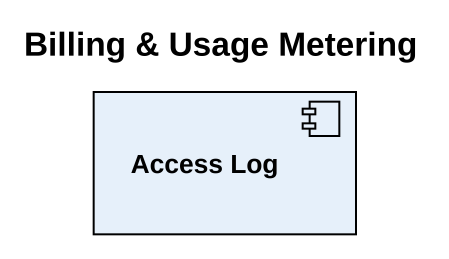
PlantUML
@startuml
title Billing & Usage Metering
component "Access Log" as Access_Log
@enduml
